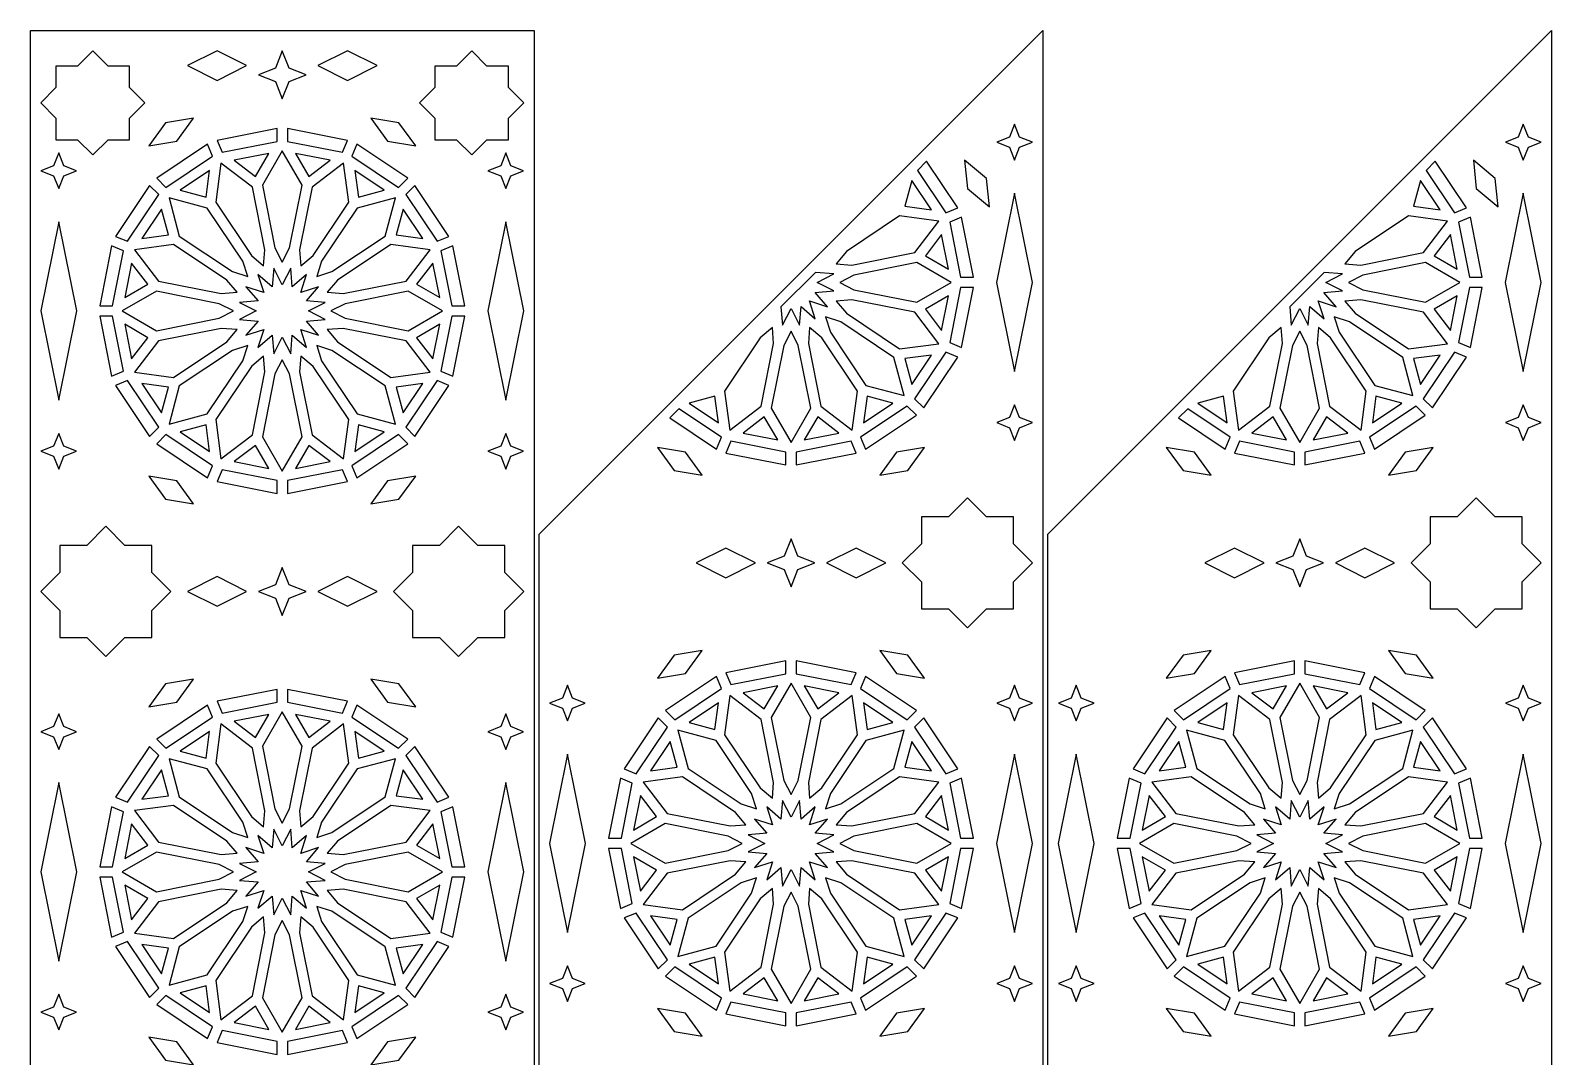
# Model space of a CAD drawing. Header units: millimetres. Extents: x 5 to 3793, y 27 to 2435.
# Drawn here: x 2645 to 3793, y 1661 to 2435 of the extents above; entities that cross this region are included whole.
import ezdxf

# ---------------------------------------------------------------- set-up
doc = ezdxf.new("R2010")
doc.units = ezdxf.units.MM
doc.layers.add('CUT', color=1, linetype='CONTINUOUS')

msp = doc.modelspace()

# ---------------------------------------------------------------- linework, layer by layer
at = {"layer": 'CUT'}
for points in [[(3025.16, 2434.99), (3025.16, 741.507), (2645.01, 741.507), (2645.01, 2434.99)], [(3409.16, 2434.99), (3409.16, 763.067), (3029.01, 763.067), (3029.01, 2054.84)], [(3793.16, 2434.99), (3793.16, 763.067), (3413.01, 763.067), (3413.01, 2054.84)], [(2703.592, 2352.533), (2719.867, 2352.533), (2719.867, 2368.808), (2731.376, 2380.317), (2719.867, 2391.825), (2719.867, 2408.1), (2703.592, 2408.1), (2692.083, 2419.609), (2680.575, 2408.1), (2664.3, 2408.1), (2664.3, 2391.825), (2652.791, 2380.317), (2664.3, 2368.808), (2664.3, 2352.533), (2680.575, 2352.533), (2692.083, 2341.024)], [(2763.479, 2408.452), (2785.837, 2397.273), (2808.195, 2408.452), (2785.837, 2419.631)], [(2840.186, 2396.374), (2853.121, 2401.475), (2840.186, 2406.576), (2835.085, 2419.511), (2829.984, 2406.576), (2817.049, 2401.475), (2829.984, 2396.374), (2835.085, 2383.439)], [(2861.975, 2408.452), (2884.333, 2397.273), (2906.691, 2408.452), (2884.333, 2419.631)], [(2989.595, 2352.533), (3005.87, 2352.533), (3005.87, 2368.808), (3017.379, 2380.317), (3005.87, 2391.825), (3005.87, 2408.1), (2989.595, 2408.1), (2978.087, 2419.609), (2966.578, 2408.1), (2950.303, 2408.1), (2950.303, 2391.825), (2938.794, 2380.317), (2950.303, 2368.808), (2950.303, 2352.533), (2966.578, 2352.533), (2978.087, 2341.024)], [(2768.143, 2368.823), (2746.978, 2365.255), (2734.381, 2347.875), (2755.547, 2351.443)], [(2935.789, 2347.875), (2923.192, 2365.255), (2902.027, 2368.823), (2914.623, 2351.443)], [(2831.21, 2361.025), (2785.94, 2352.02), (2789.668, 2343.021), (2831.21, 2351.285)], [(2884.23, 2352.02), (2838.96, 2361.025), (2838.96, 2351.285), (2880.502, 2343.021)], [(3391.616, 2346.831), (3401.281, 2350.642), (3391.616, 2354.454), (3387.805, 2364.118), (3383.994, 2354.454), (3374.329, 2350.642), (3383.994, 2346.831), (3387.805, 2337.166)], [(3775.616, 2346.831), (3785.281, 2350.642), (3775.616, 2354.454), (3771.805, 2364.118), (3767.994, 2354.454), (3758.329, 2350.642), (3767.994, 2346.831), (3771.805, 2337.166)], [(2670.176, 2325.27), (2679.841, 2329.082), (2670.176, 2332.893), (2666.365, 2342.558), (2662.554, 2332.893), (2652.889, 2329.082), (2662.554, 2325.27), (2666.365, 2315.606)], [(2747.29, 2316.524), (2782.508, 2340.055), (2778.78, 2349.055), (2740.403, 2323.411)], [(2840.59, 2270.788), (2850.023, 2318.207), (2835.085, 2344.08), (2820.147, 2318.207), (2829.58, 2270.788), (2835.085, 2260.042)], [(2929.767, 2323.411), (2891.39, 2349.055), (2887.662, 2340.055), (2922.88, 2316.524)], [(3007.616, 2325.27), (3017.281, 2329.082), (3007.616, 2332.893), (3003.805, 2342.558), (2999.994, 2332.893), (2990.329, 2329.082), (2999.994, 2325.27), (3003.805, 2315.606)], [(2821.978, 2269.276), (2812.546, 2316.695), (2788.844, 2334.881), (2784.945, 2305.262), (2811.807, 2265.062), (2821.005, 2257.241)], [(2825.023, 2342.152), (2798.879, 2336.952), (2814.916, 2324.646)], [(2871.291, 2336.952), (2845.147, 2342.152), (2855.254, 2324.646)], [(2858.363, 2265.062), (2885.225, 2305.262), (2881.326, 2334.881), (2857.624, 2316.695), (2848.192, 2269.276), (2849.165, 2257.241)], [(3314.513, 2329.382), (3335.892, 2297.386), (3344.891, 2301.114), (3321.4, 2336.27)], [(3368.793, 2301.911), (3366.642, 2323.267), (3350.14, 2336.992), (3352.291, 2315.636)], [(3698.513, 2329.382), (3719.892, 2297.386), (3728.891, 2301.114), (3705.4, 2336.27)], [(3752.793, 2301.911), (3750.642, 2323.267), (3734.14, 2336.992), (3736.291, 2315.636)], [(2780.287, 2329.25), (2758.122, 2314.441), (2777.648, 2309.209)], [(2889.883, 2329.25), (2892.522, 2309.209), (2912.048, 2314.441)], [(3310.278, 2321.772), (3305.046, 2302.246), (3325.087, 2299.607)], [(3694.278, 2321.772), (3689.046, 2302.246), (3709.087, 2299.607)], [(2718.278, 2275.826), (2741.809, 2311.043), (2734.923, 2317.931), (2709.279, 2279.553)], [(2805.363, 2260.756), (2778.501, 2300.957), (2749.644, 2308.689), (2757.376, 2279.832), (2797.577, 2252.971), (2809.068, 2249.265)], [(2872.593, 2252.971), (2912.794, 2279.832), (2920.526, 2308.689), (2891.669, 2300.957), (2864.807, 2260.756), (2861.102, 2249.265)], [(2960.891, 2279.553), (2935.247, 2317.931), (2928.361, 2311.043), (2951.892, 2275.826)], [(3387.805, 2177.455), (3401.408, 2244.809), (3387.805, 2312.163), (3374.202, 2244.809)], [(3771.805, 2177.455), (3785.408, 2244.809), (3771.805, 2312.163), (3758.202, 2244.809)], [(2743.892, 2300.211), (2729.083, 2278.047), (2749.124, 2280.685)], [(2926.278, 2300.211), (2921.046, 2280.685), (2941.087, 2278.047)], [(2666.365, 2155.894), (2679.968, 2223.248), (2666.365, 2290.603), (2652.762, 2223.248)], [(3003.805, 2155.894), (3017.408, 2223.248), (3003.805, 2290.603), (2990.202, 2223.248)], [(3265.113, 2257.916), (3312.532, 2267.348), (3330.718, 2291.05), (3301.099, 2294.949), (3260.898, 2268.087), (3253.078, 2258.889)], [(3356.862, 2248.684), (3347.857, 2293.954), (3338.858, 2290.226), (3347.121, 2248.684)], [(3649.113, 2257.916), (3696.532, 2267.348), (3714.718, 2291.05), (3685.099, 2294.949), (3644.898, 2268.087), (3637.078, 2258.889)], [(3740.862, 2248.684), (3731.857, 2293.954), (3722.858, 2290.226), (3731.121, 2248.684)], [(2793.272, 2246.527), (2753.071, 2273.388), (2723.452, 2269.489), (2741.638, 2245.787), (2789.057, 2236.355), (2801.092, 2237.329)], [(2881.113, 2236.355), (2928.532, 2245.787), (2946.718, 2269.489), (2917.099, 2273.388), (2876.898, 2246.527), (2869.078, 2237.329)], [(3332.788, 2281.015), (3320.483, 2264.978), (3337.988, 2254.871)], [(3716.788, 2281.015), (3704.483, 2264.978), (3721.988, 2254.871)], [(2707.049, 2227.123), (2715.312, 2268.665), (2706.313, 2272.393), (2697.308, 2227.123)], [(2972.862, 2227.123), (2963.857, 2272.393), (2954.858, 2268.665), (2963.121, 2227.123)], [(2721.382, 2259.455), (2716.182, 2233.311), (2733.687, 2243.417)], [(2835.085, 2203.45), (2841.523, 2190.887), (2842.661, 2204.958), (2853.417, 2195.814), (2849.084, 2209.249), (2862.52, 2204.917), (2853.375, 2215.672), (2867.446, 2216.811), (2854.883, 2223.248), (2867.446, 2229.686), (2853.375, 2230.824), (2862.52, 2241.58), (2849.084, 2237.247), (2853.417, 2250.683), (2842.661, 2241.539), (2841.523, 2255.61), (2835.085, 2243.046), (2828.647, 2255.61), (2827.509, 2241.539), (2816.753, 2250.683), (2821.086, 2237.247), (2807.65, 2241.58), (2816.795, 2230.824), (2802.724, 2229.686), (2815.287, 2223.248), (2802.724, 2216.811), (2816.795, 2215.672), (2807.65, 2204.917), (2821.086, 2209.249), (2816.753, 2195.814), (2827.509, 2204.958), (2828.647, 2190.887)], [(2948.788, 2259.455), (2936.483, 2243.417), (2953.988, 2233.311)], [(3211.524, 2226.338), (3212.647, 2212.448), (3219.085, 2225.011), (3225.523, 2212.448), (3226.661, 2226.519), (3237.417, 2217.374), (3233.084, 2230.81), (3246.52, 2226.477), (3237.375, 2237.233), (3251.446, 2238.371), (3238.883, 2244.809), (3251.446, 2251.246), (3237.556, 2252.37)], [(3266.624, 2239.303), (3314.044, 2229.871), (3339.916, 2244.809), (3314.044, 2259.747), (3266.624, 2250.314), (3255.878, 2244.809)], [(3595.524, 2226.338), (3596.647, 2212.448), (3603.085, 2225.011), (3609.523, 2212.448), (3610.661, 2226.519), (3621.417, 2217.374), (3617.084, 2230.81), (3630.52, 2226.477), (3621.375, 2237.233), (3635.446, 2238.371), (3622.883, 2244.809), (3635.446, 2251.246), (3621.556, 2252.37)], [(3650.624, 2239.303), (3698.044, 2229.871), (3723.916, 2244.809), (3698.044, 2259.747), (3650.624, 2250.314), (3639.878, 2244.809)], [(3347.857, 2195.664), (3356.862, 2240.934), (3347.121, 2240.934), (3338.858, 2199.392)], [(3731.857, 2195.664), (3740.862, 2240.934), (3731.121, 2240.934), (3722.858, 2199.392)], [(2787.546, 2228.753), (2740.126, 2238.186), (2714.254, 2223.248), (2740.126, 2208.311), (2787.546, 2217.744), (2798.292, 2223.248)], [(2882.624, 2217.744), (2930.044, 2208.311), (2955.916, 2223.248), (2930.044, 2238.186), (2882.624, 2228.753), (2871.878, 2223.248)], [(3260.898, 2221.53), (3301.099, 2194.669), (3330.718, 2198.568), (3312.532, 2222.27), (3265.113, 2231.702), (3253.078, 2230.729)], [(3337.988, 2234.747), (3320.483, 2224.64), (3332.788, 2208.603)], [(3644.898, 2221.53), (3685.099, 2194.669), (3714.718, 2198.568), (3696.532, 2222.27), (3649.113, 2231.702), (3637.078, 2230.729)], [(3721.988, 2234.747), (3704.483, 2224.64), (3716.788, 2208.603)], [(2715.312, 2177.831), (2707.049, 2219.373), (2697.308, 2219.373), (2706.313, 2174.103)], [(2963.857, 2174.103), (2972.862, 2219.373), (2963.121, 2219.373), (2954.858, 2177.831)], [(3248.807, 2207.301), (3275.669, 2167.1), (3304.526, 2159.368), (3296.794, 2188.225), (3256.593, 2215.087), (3245.102, 2218.792)], [(3632.807, 2207.301), (3659.669, 2167.1), (3688.526, 2159.368), (3680.794, 2188.225), (3640.593, 2215.087), (3629.102, 2218.792)], [(2721.382, 2187.042), (2733.687, 2203.079), (2716.182, 2213.186)], [(2801.092, 2209.168), (2789.057, 2210.142), (2741.638, 2200.71), (2723.452, 2177.008), (2753.071, 2173.109), (2793.272, 2199.97)], [(2876.898, 2199.97), (2917.099, 2173.109), (2946.718, 2177.008), (2928.532, 2200.71), (2881.113, 2210.142), (2869.078, 2209.168)], [(2953.988, 2213.186), (2936.483, 2203.079), (2948.788, 2187.042)], [(3195.807, 2202.996), (3168.945, 2162.795), (3172.844, 2133.176), (3196.546, 2151.362), (3205.978, 2198.781), (3205.005, 2210.816)], [(3213.58, 2197.27), (3204.147, 2149.85), (3219.085, 2123.978), (3234.023, 2149.85), (3224.59, 2197.27), (3219.085, 2208.015)], [(3232.192, 2198.781), (3241.624, 2151.362), (3265.326, 2133.176), (3269.225, 2162.795), (3242.363, 2202.996), (3233.165, 2210.816)], [(3579.807, 2202.996), (3552.945, 2162.795), (3556.844, 2133.176), (3580.546, 2151.362), (3589.978, 2198.781), (3589.005, 2210.816)], [(3597.58, 2197.27), (3588.147, 2149.85), (3603.085, 2123.978), (3618.023, 2149.85), (3608.59, 2197.27), (3603.085, 2208.015)], [(3616.192, 2198.781), (3625.624, 2151.362), (3649.326, 2133.176), (3653.225, 2162.795), (3626.363, 2202.996), (3617.165, 2210.816)], [(2797.577, 2193.526), (2757.376, 2166.664), (2749.644, 2137.808), (2778.501, 2145.54), (2805.363, 2185.74), (2809.068, 2197.231)], [(2864.807, 2185.74), (2891.669, 2145.54), (2920.526, 2137.808), (2912.794, 2166.664), (2872.593, 2193.526), (2861.102, 2197.231)], [(2811.807, 2181.435), (2784.945, 2141.234), (2788.844, 2111.615), (2812.546, 2129.801), (2821.978, 2177.221), (2821.005, 2189.255)], [(2829.58, 2175.709), (2820.147, 2128.29), (2835.085, 2102.417), (2850.023, 2128.29), (2840.59, 2175.709), (2835.085, 2186.455)], [(2848.192, 2177.221), (2857.624, 2129.801), (2881.326, 2111.615), (2885.225, 2141.234), (2858.363, 2181.435), (2849.165, 2189.255)], [(3325.087, 2190.011), (3305.046, 2187.372), (3310.278, 2167.846)], [(3335.892, 2192.232), (3312.361, 2157.013), (3319.247, 2150.127), (3344.891, 2188.504)], [(3709.087, 2190.011), (3689.046, 2187.372), (3694.278, 2167.846)], [(3719.892, 2192.232), (3696.361, 2157.013), (3703.247, 2150.127), (3728.891, 2188.504)], [(2741.809, 2135.454), (2718.278, 2170.671), (2709.279, 2166.944), (2734.923, 2128.566)], [(2951.892, 2170.671), (2928.361, 2135.454), (2935.247, 2128.566), (2960.891, 2166.944)], [(2743.892, 2146.286), (2749.124, 2165.812), (2729.083, 2168.45)], [(2941.087, 2168.45), (2921.046, 2165.812), (2926.278, 2146.286)], [(3164.287, 2138.807), (3161.648, 2158.848), (3142.122, 2153.616)], [(3296.048, 2153.616), (3276.522, 2158.848), (3273.883, 2138.807)], [(3548.287, 2138.807), (3545.648, 2158.848), (3526.122, 2153.616)], [(3680.048, 2153.616), (3660.522, 2158.848), (3657.883, 2138.807)], [(3127.624, 2142.494), (3162.78, 2119.003), (3166.508, 2128.002), (3134.512, 2149.381)], [(3306.88, 2151.533), (3271.662, 2128.002), (3275.39, 2119.003), (3313.767, 2144.647)], [(3391.616, 2135.164), (3401.281, 2138.976), (3391.616, 2142.787), (3387.805, 2152.451), (3383.994, 2142.787), (3374.329, 2138.976), (3383.994, 2135.164), (3387.805, 2125.5)], [(3511.624, 2142.494), (3546.78, 2119.003), (3550.508, 2128.002), (3518.512, 2149.381)], [(3690.88, 2151.533), (3655.662, 2128.002), (3659.39, 2119.003), (3697.767, 2144.647)], [(3775.616, 2135.164), (3785.281, 2138.976), (3775.616, 2142.787), (3771.805, 2152.451), (3767.994, 2142.787), (3758.329, 2138.976), (3767.994, 2135.164), (3771.805, 2125.5)], [(2780.287, 2117.246), (2777.648, 2137.287), (2758.122, 2132.056)], [(2912.048, 2132.056), (2892.522, 2137.287), (2889.883, 2117.246)], [(3209.023, 2125.906), (3198.916, 2143.411), (3182.879, 2131.106)], [(3255.291, 2131.106), (3239.254, 2143.411), (3229.147, 2125.906)], [(3593.023, 2125.906), (3582.916, 2143.411), (3566.879, 2131.106)], [(3639.291, 2131.106), (3623.254, 2143.411), (3613.147, 2125.906)], [(2670.176, 2113.604), (2679.841, 2117.415), (2670.176, 2121.226), (2666.365, 2130.891), (2662.554, 2121.226), (2652.889, 2117.415), (2662.554, 2113.604), (2666.365, 2103.939)], [(2782.508, 2106.442), (2747.29, 2129.973), (2740.403, 2123.086), (2778.78, 2097.442)], [(2922.88, 2129.973), (2887.662, 2106.442), (2891.39, 2097.442), (2929.767, 2123.086)], [(3007.616, 2113.604), (3017.281, 2117.415), (3007.616, 2121.226), (3003.805, 2130.891), (2999.994, 2121.226), (2990.329, 2117.415), (2999.994, 2113.604), (3003.805, 2103.939)], [(3215.21, 2116.773), (3173.668, 2125.036), (3169.94, 2116.037), (3215.21, 2107.032)], [(3264.502, 2125.036), (3222.96, 2116.773), (3222.96, 2107.032), (3268.23, 2116.037)], [(3599.21, 2116.773), (3557.668, 2125.036), (3553.94, 2116.037), (3599.21, 2107.032)], [(3648.502, 2125.036), (3606.96, 2116.773), (3606.96, 2107.032), (3652.23, 2116.037)], [(2825.023, 2104.345), (2814.916, 2121.851), (2798.879, 2109.545)], [(2871.291, 2109.545), (2855.254, 2121.851), (2845.147, 2104.345)], [(3118.381, 2120.182), (3130.978, 2102.803), (3152.143, 2099.234), (3139.547, 2116.614)], [(3286.027, 2099.234), (3307.192, 2102.803), (3319.789, 2120.182), (3298.623, 2116.614)], [(3502.381, 2120.182), (3514.978, 2102.803), (3536.143, 2099.234), (3523.547, 2116.614)], [(3670.027, 2099.234), (3691.192, 2102.803), (3703.789, 2120.182), (3682.623, 2116.614)], [(2831.21, 2095.212), (2789.668, 2103.475), (2785.94, 2094.477), (2831.21, 2085.471)], [(2880.502, 2103.475), (2838.96, 2095.212), (2838.96, 2085.471), (2884.23, 2094.477)], [(2734.381, 2098.622), (2746.978, 2081.242), (2768.143, 2077.674), (2755.547, 2095.053)], [(2902.027, 2077.674), (2923.192, 2081.242), (2935.789, 2098.622), (2914.623, 2095.053)], [(3366.63, 1998.394), (3386.986, 1998.394), (3386.986, 2018.749), (3401.379, 2033.142), (3386.986, 2047.536), (3386.986, 2067.891), (3366.63, 2067.891), (3352.237, 2082.284), (3337.844, 2067.891), (3317.488, 2067.891), (3317.488, 2047.536), (3303.095, 2033.142), (3317.488, 2018.749), (3317.488, 1998.394), (3337.844, 1998.394), (3352.237, 1984)], [(3750.63, 1998.394), (3770.986, 1998.394), (3770.986, 2018.749), (3785.379, 2033.142), (3770.986, 2047.536), (3770.986, 2067.891), (3750.63, 2067.891), (3736.237, 2082.284), (3721.844, 2067.891), (3701.488, 2067.891), (3701.488, 2047.536), (3687.095, 2033.142), (3701.488, 2018.749), (3701.488, 1998.394), (3721.844, 1998.394), (3736.237, 1984)], [(2716.326, 1976.833), (2736.682, 1976.833), (2736.682, 1997.188), (2751.075, 2011.582), (2736.682, 2025.975), (2736.682, 2046.33), (2716.326, 2046.33), (2701.933, 2060.724), (2687.54, 2046.33), (2667.184, 2046.33), (2667.184, 2025.975), (2652.791, 2011.582), (2667.184, 1997.188), (2667.184, 1976.833), (2687.54, 1976.833), (2701.933, 1962.44)], [(2982.63, 1976.833), (3002.986, 1976.833), (3002.986, 1997.188), (3017.379, 2011.582), (3002.986, 2025.975), (3002.986, 2046.33), (2982.63, 2046.33), (2968.237, 2060.724), (2953.844, 2046.33), (2933.488, 2046.33), (2933.488, 2025.975), (2919.095, 2011.582), (2933.488, 1997.188), (2933.488, 1976.833), (2953.844, 1976.833), (2968.237, 1962.44)], [(3147.479, 2033.142), (3169.837, 2021.963), (3192.195, 2033.142), (3169.837, 2044.322)], [(3224.186, 2028.041), (3237.121, 2033.142), (3224.186, 2038.243), (3219.085, 2051.178), (3213.984, 2038.243), (3201.049, 2033.142), (3213.984, 2028.041), (3219.085, 2015.106)], [(3245.975, 2033.142), (3268.333, 2021.963), (3290.691, 2033.142), (3268.333, 2044.322)], [(3531.479, 2033.142), (3553.837, 2021.963), (3576.195, 2033.142), (3553.837, 2044.322)], [(3608.186, 2028.041), (3621.121, 2033.142), (3608.186, 2038.243), (3603.085, 2051.178), (3597.984, 2038.243), (3585.049, 2033.142), (3597.984, 2028.041), (3603.085, 2015.106)], [(3629.975, 2033.142), (3652.333, 2021.963), (3674.691, 2033.142), (3652.333, 2044.322)], [(2763.479, 2011.582), (2785.837, 2000.402), (2808.195, 2011.582), (2785.837, 2022.761)], [(2840.186, 2006.481), (2853.121, 2011.582), (2840.186, 2016.683), (2835.085, 2029.618), (2829.984, 2016.683), (2817.049, 2011.582), (2829.984, 2006.481), (2835.085, 1993.546)], [(2861.975, 2011.582), (2884.333, 2000.402), (2906.691, 2011.582), (2884.333, 2022.761)], [(3152.143, 1967.05), (3130.978, 1963.482), (3118.381, 1946.102), (3139.547, 1949.671)], [(3319.789, 1946.102), (3307.192, 1963.482), (3286.027, 1967.05), (3298.623, 1949.671)], [(3536.143, 1967.05), (3514.978, 1963.482), (3502.381, 1946.102), (3523.547, 1949.671)], [(3703.789, 1946.102), (3691.192, 1963.482), (3670.027, 1967.05), (3682.623, 1949.671)], [(3215.21, 1959.253), (3169.94, 1950.247), (3173.668, 1941.249), (3215.21, 1949.511)], [(3268.23, 1950.247), (3222.96, 1959.253), (3222.96, 1949.511), (3264.502, 1941.249)], [(3599.21, 1959.253), (3553.94, 1950.247), (3557.668, 1941.249), (3599.21, 1949.511)], [(3652.23, 1950.247), (3606.96, 1959.253), (3606.96, 1949.511), (3648.502, 1941.249)], [(2768.143, 1945.49), (2746.978, 1941.921), (2734.381, 1924.542), (2755.547, 1928.11)], [(2935.789, 1924.542), (2923.192, 1941.921), (2902.027, 1945.49), (2914.623, 1928.11)], [(3054.176, 1923.498), (3063.841, 1927.309), (3054.176, 1931.12), (3050.365, 1940.784), (3046.554, 1931.12), (3036.889, 1927.309), (3046.554, 1923.498), (3050.365, 1913.833)], [(3131.29, 1914.75), (3166.508, 1938.282), (3162.78, 1947.282), (3124.403, 1921.638)], [(3209.023, 1940.379), (3182.879, 1935.179), (3198.916, 1922.872)], [(3224.59, 1869.015), (3234.023, 1916.434), (3219.085, 1942.307), (3204.147, 1916.434), (3213.58, 1869.015), (3219.085, 1858.269)], [(3255.291, 1935.179), (3229.147, 1940.379), (3239.254, 1922.872)], [(3313.767, 1921.638), (3275.39, 1947.282), (3271.662, 1938.282), (3306.88, 1914.75)], [(3391.616, 1923.498), (3401.281, 1927.309), (3391.616, 1931.12), (3387.805, 1940.784), (3383.994, 1931.12), (3374.329, 1927.309), (3383.994, 1923.498), (3387.805, 1913.833)], [(3438.176, 1923.498), (3447.841, 1927.309), (3438.176, 1931.12), (3434.365, 1940.784), (3430.554, 1931.12), (3420.889, 1927.309), (3430.554, 1923.498), (3434.365, 1913.833)], [(3515.29, 1914.75), (3550.508, 1938.282), (3546.78, 1947.282), (3508.403, 1921.638)], [(3593.023, 1940.379), (3566.879, 1935.179), (3582.916, 1922.872)], [(3608.59, 1869.015), (3618.023, 1916.434), (3603.085, 1942.307), (3588.147, 1916.434), (3597.58, 1869.015), (3603.085, 1858.269)], [(3639.291, 1935.179), (3613.147, 1940.379), (3623.254, 1922.872)], [(3697.767, 1921.638), (3659.39, 1947.282), (3655.662, 1938.282), (3690.88, 1914.75)], [(3775.616, 1923.498), (3785.281, 1927.309), (3775.616, 1931.12), (3771.805, 1940.784), (3767.994, 1931.12), (3758.329, 1927.309), (3767.994, 1923.498), (3771.805, 1913.833)], [(2831.21, 1937.692), (2785.94, 1928.687), (2789.668, 1919.688), (2831.21, 1927.951)], [(2884.23, 1928.687), (2838.96, 1937.692), (2838.96, 1927.951), (2880.502, 1919.688)], [(3205.978, 1867.503), (3196.546, 1914.923), (3172.844, 1933.109), (3168.945, 1903.49), (3195.807, 1863.289), (3205.005, 1855.469)], [(3242.363, 1863.289), (3269.225, 1903.49), (3265.326, 1933.109), (3241.624, 1914.923), (3232.192, 1867.503), (3233.165, 1855.469)], [(3589.978, 1867.503), (3580.546, 1914.923), (3556.844, 1933.109), (3552.945, 1903.49), (3579.807, 1863.289), (3589.005, 1855.469)], [(3626.363, 1863.289), (3653.225, 1903.49), (3649.326, 1933.109), (3625.624, 1914.923), (3616.192, 1867.503), (3617.165, 1855.469)], [(2670.176, 1901.937), (2679.841, 1905.748), (2670.176, 1909.56), (2666.365, 1919.224), (2662.554, 1909.56), (2652.889, 1905.748), (2662.554, 1901.937), (2666.365, 1892.272)], [(2747.29, 1893.191), (2782.508, 1916.722), (2778.78, 1925.721), (2740.403, 1900.077)], [(2825.023, 1918.818), (2798.879, 1913.618), (2814.916, 1901.313)], [(2840.59, 1847.454), (2850.023, 1894.874), (2835.085, 1920.746), (2820.147, 1894.874), (2829.58, 1847.454), (2835.085, 1836.708)], [(2871.291, 1913.618), (2845.147, 1918.818), (2855.254, 1901.313)], [(2929.767, 1900.077), (2891.39, 1925.721), (2887.662, 1916.722), (2922.88, 1893.191)], [(3007.616, 1901.937), (3017.281, 1905.748), (3007.616, 1909.56), (3003.805, 1919.224), (2999.994, 1909.56), (2990.329, 1905.748), (2999.994, 1901.937), (3003.805, 1892.272)], [(3164.287, 1927.478), (3142.122, 1912.668), (3161.648, 1907.437)], [(3273.883, 1927.478), (3276.522, 1907.437), (3296.048, 1912.668)], [(3548.287, 1927.478), (3526.122, 1912.668), (3545.648, 1907.437)], [(3657.883, 1927.478), (3660.522, 1907.437), (3680.048, 1912.668)], [(2821.978, 1845.943), (2812.546, 1893.362), (2788.844, 1911.548), (2784.945, 1881.929), (2811.807, 1841.728), (2821.005, 1833.908)], [(2858.363, 1841.728), (2885.225, 1881.929), (2881.326, 1911.548), (2857.624, 1893.362), (2848.192, 1845.943), (2849.165, 1833.908)], [(3102.278, 1874.053), (3125.809, 1909.27), (3118.923, 1916.158), (3093.279, 1877.78)], [(3189.363, 1858.984), (3162.501, 1899.184), (3133.644, 1906.916), (3141.376, 1878.06), (3181.577, 1851.198), (3193.068, 1847.493)], [(3256.593, 1851.198), (3296.794, 1878.06), (3304.526, 1906.916), (3275.669, 1899.184), (3248.807, 1858.984), (3245.102, 1847.493)], [(3344.891, 1877.78), (3319.247, 1916.158), (3312.361, 1909.27), (3335.892, 1874.053)], [(3486.278, 1874.053), (3509.809, 1909.27), (3502.923, 1916.158), (3477.279, 1877.78)], [(3573.363, 1858.984), (3546.501, 1899.184), (3517.644, 1906.916), (3525.376, 1878.06), (3565.577, 1851.198), (3577.068, 1847.493)], [(3640.593, 1851.198), (3680.794, 1878.06), (3688.526, 1906.916), (3659.669, 1899.184), (3632.807, 1858.984), (3629.102, 1847.493)], [(3728.891, 1877.78), (3703.247, 1916.158), (3696.361, 1909.27), (3719.892, 1874.053)], [(2718.278, 1852.492), (2741.809, 1887.71), (2734.923, 1894.597), (2709.279, 1856.22)], [(2780.287, 1905.917), (2758.122, 1891.108), (2777.648, 1885.876)], [(2889.883, 1905.917), (2892.522, 1885.876), (2912.048, 1891.108)], [(2960.891, 1856.22), (2935.247, 1894.597), (2928.361, 1887.71), (2951.892, 1852.492)], [(3127.892, 1898.438), (3113.083, 1876.274), (3133.124, 1878.912)], [(3310.278, 1898.438), (3305.046, 1878.912), (3325.087, 1876.274)], [(3511.892, 1898.438), (3497.083, 1876.274), (3517.124, 1878.912)], [(3694.278, 1898.438), (3689.046, 1878.912), (3709.087, 1876.274)], [(2805.363, 1837.423), (2778.501, 1877.624), (2749.644, 1885.356), (2757.376, 1856.499), (2797.577, 1829.637), (2809.068, 1825.932)], [(2872.593, 1829.637), (2912.794, 1856.499), (2920.526, 1885.356), (2891.669, 1877.624), (2864.807, 1837.423), (2861.102, 1825.932)], [(3050.365, 1754.121), (3063.968, 1821.476), (3050.365, 1888.83), (3036.762, 1821.476)], [(3387.805, 1754.121), (3401.408, 1821.476), (3387.805, 1888.83), (3374.202, 1821.476)], [(3434.365, 1754.121), (3447.968, 1821.476), (3434.365, 1888.83), (3420.762, 1821.476)], [(3771.805, 1754.121), (3785.408, 1821.476), (3771.805, 1888.83), (3758.202, 1821.476)], [(2743.892, 1876.878), (2729.083, 1854.713), (2749.124, 1857.352)], [(2926.278, 1876.878), (2921.046, 1857.352), (2941.087, 1854.713)], [(3177.272, 1844.754), (3137.071, 1871.615), (3107.452, 1867.716), (3125.638, 1844.014), (3173.057, 1834.582), (3185.092, 1835.556)], [(3265.113, 1834.582), (3312.532, 1844.014), (3330.718, 1867.716), (3301.099, 1871.615), (3260.898, 1844.754), (3253.078, 1835.556)], [(3561.272, 1844.754), (3521.071, 1871.615), (3491.452, 1867.716), (3509.638, 1844.014), (3557.057, 1834.582), (3569.092, 1835.556)], [(3649.113, 1834.582), (3696.532, 1844.014), (3714.718, 1867.716), (3685.099, 1871.615), (3644.898, 1844.754), (3637.078, 1835.556)], [(2666.365, 1732.561), (2679.968, 1799.915), (2666.365, 1867.269), (2652.762, 1799.915)], [(3003.805, 1732.561), (3017.408, 1799.915), (3003.805, 1867.269), (2990.202, 1799.915)], [(3091.049, 1825.351), (3099.312, 1866.893), (3090.313, 1870.621), (3081.308, 1825.351)], [(3356.862, 1825.351), (3347.857, 1870.621), (3338.858, 1866.893), (3347.121, 1825.351)], [(3475.049, 1825.351), (3483.312, 1866.893), (3474.313, 1870.621), (3465.308, 1825.351)], [(3740.862, 1825.351), (3731.857, 1870.621), (3722.858, 1866.893), (3731.121, 1825.351)], [(2707.049, 1803.79), (2715.312, 1845.332), (2706.313, 1849.06), (2697.308, 1803.79)], [(2793.272, 1823.193), (2753.071, 1850.055), (2723.452, 1846.156), (2741.638, 1822.454), (2789.057, 1813.022), (2801.092, 1813.995)], [(2881.113, 1813.022), (2928.532, 1822.454), (2946.718, 1846.156), (2917.099, 1850.055), (2876.898, 1823.193), (2869.078, 1813.995)], [(2972.862, 1803.79), (2963.857, 1849.06), (2954.858, 1845.332), (2963.121, 1803.79)], [(3105.382, 1857.682), (3100.182, 1831.538), (3117.687, 1841.645)], [(3219.085, 1801.678), (3225.523, 1789.114), (3226.661, 1803.185), (3237.417, 1794.041), (3233.084, 1807.477), (3246.52, 1803.144), (3237.375, 1813.9), (3251.446, 1815.038), (3238.883, 1821.476), (3251.446, 1827.912), (3237.375, 1829.052), (3246.52, 1839.807), (3233.084, 1835.475), (3237.417, 1848.91), (3226.661, 1839.766), (3225.523, 1853.837), (3219.085, 1841.273), (3212.647, 1853.837), (3211.509, 1839.766), (3200.753, 1848.91), (3205.086, 1835.475), (3191.65, 1839.807), (3200.795, 1829.052), (3186.724, 1827.912), (3199.287, 1821.476), (3186.724, 1815.038), (3200.795, 1813.9), (3191.65, 1803.144), (3205.086, 1807.477), (3200.753, 1794.041), (3211.509, 1803.185), (3212.647, 1789.114)], [(3332.788, 1857.682), (3320.483, 1841.645), (3337.988, 1831.538)], [(3489.382, 1857.682), (3484.182, 1831.538), (3501.687, 1841.645)], [(3603.085, 1801.678), (3609.523, 1789.114), (3610.661, 1803.185), (3621.417, 1794.041), (3617.084, 1807.477), (3630.52, 1803.144), (3621.375, 1813.9), (3635.446, 1815.038), (3622.883, 1821.476), (3635.446, 1827.912), (3621.375, 1829.052), (3630.52, 1839.807), (3617.084, 1835.475), (3621.417, 1848.91), (3610.661, 1839.766), (3609.523, 1853.837), (3603.085, 1841.273), (3596.647, 1853.837), (3595.509, 1839.766), (3584.753, 1848.91), (3589.086, 1835.475), (3575.65, 1839.807), (3584.795, 1829.052), (3570.724, 1827.912), (3583.287, 1821.476), (3570.724, 1815.038), (3584.795, 1813.9), (3575.65, 1803.144), (3589.086, 1807.477), (3584.753, 1794.041), (3595.509, 1803.185), (3596.647, 1789.114)], [(3716.788, 1857.682), (3704.483, 1841.645), (3721.988, 1831.538)], [(2721.382, 1836.121), (2716.182, 1809.977), (2733.687, 1820.084)], [(2835.085, 1780.117), (2841.523, 1767.554), (2842.661, 1781.625), (2853.417, 1772.48), (2849.084, 1785.916), (2862.52, 1781.583), (2853.375, 1792.339), (2867.446, 1793.477), (2854.883, 1799.915), (2867.446, 1806.353), (2853.375, 1807.491), (2862.52, 1818.247), (2849.084, 1813.914), (2853.417, 1827.35), (2842.661, 1818.205), (2841.523, 1832.276), (2835.085, 1819.713), (2828.647, 1832.276), (2827.509, 1818.205), (2816.753, 1827.35), (2821.086, 1813.914), (2807.65, 1818.247), (2816.795, 1807.491), (2802.724, 1806.353), (2815.287, 1799.915), (2802.724, 1793.477), (2816.795, 1792.339), (2807.65, 1781.583), (2821.086, 1785.916), (2816.753, 1772.48), (2827.509, 1781.625), (2828.647, 1767.554)], [(2948.788, 1836.121), (2936.483, 1820.084), (2953.988, 1809.977)], [(3171.546, 1826.98), (3124.126, 1836.413), (3098.254, 1821.476), (3124.126, 1806.538), (3171.546, 1815.97), (3182.292, 1821.476)], [(3266.624, 1815.97), (3314.044, 1806.538), (3339.916, 1821.476), (3314.044, 1836.413), (3266.624, 1826.98), (3255.878, 1821.476)], [(3555.546, 1826.98), (3508.126, 1836.413), (3482.254, 1821.476), (3508.126, 1806.538), (3555.546, 1815.97), (3566.292, 1821.476)], [(3650.624, 1815.97), (3698.044, 1806.538), (3723.916, 1821.476), (3698.044, 1836.413), (3650.624, 1826.98), (3639.878, 1821.476)], [(2787.546, 1805.42), (2740.126, 1814.853), (2714.254, 1799.915), (2740.126, 1784.977), (2787.546, 1794.41), (2798.292, 1799.915)], [(2882.624, 1794.41), (2930.044, 1784.977), (2955.916, 1799.915), (2930.044, 1814.853), (2882.624, 1805.42), (2871.878, 1799.915)], [(3099.312, 1776.059), (3091.049, 1817.601), (3081.308, 1817.601), (3090.313, 1772.331)], [(3347.857, 1772.331), (3356.862, 1817.601), (3347.121, 1817.601), (3338.858, 1776.059)], [(3483.312, 1776.059), (3475.049, 1817.601), (3465.308, 1817.601), (3474.313, 1772.331)], [(3731.857, 1772.331), (3740.862, 1817.601), (3731.121, 1817.601), (3722.858, 1776.059)], [(3105.382, 1785.269), (3117.687, 1801.307), (3100.182, 1811.413)], [(3185.092, 1807.395), (3173.057, 1808.369), (3125.638, 1798.937), (3107.452, 1775.235), (3137.071, 1771.336), (3177.272, 1798.196)], [(3260.898, 1798.196), (3301.099, 1771.336), (3330.718, 1775.235), (3312.532, 1798.937), (3265.113, 1808.369), (3253.078, 1807.395)], [(3337.988, 1811.413), (3320.483, 1801.307), (3332.788, 1785.269)], [(3489.382, 1785.269), (3501.687, 1801.307), (3484.182, 1811.413)], [(3569.092, 1807.395), (3557.057, 1808.369), (3509.638, 1798.937), (3491.452, 1775.235), (3521.071, 1771.336), (3561.272, 1798.196)], [(3644.898, 1798.196), (3685.099, 1771.336), (3714.718, 1775.235), (3696.532, 1798.937), (3649.113, 1808.369), (3637.078, 1807.395)], [(3721.988, 1811.413), (3704.483, 1801.307), (3716.788, 1785.269)], [(2715.312, 1754.498), (2707.049, 1796.04), (2697.308, 1796.04), (2706.313, 1750.77)], [(2963.857, 1750.77), (2972.862, 1796.04), (2963.121, 1796.04), (2954.858, 1754.498)], [(3181.577, 1791.753), (3141.376, 1764.892), (3133.644, 1736.035), (3162.501, 1743.767), (3189.363, 1783.968), (3193.068, 1795.459)], [(3248.807, 1783.968), (3275.669, 1743.767), (3304.526, 1736.035), (3296.794, 1764.892), (3256.593, 1791.753), (3245.102, 1795.459)], [(3565.577, 1791.753), (3525.376, 1764.892), (3517.644, 1736.035), (3546.501, 1743.767), (3573.363, 1783.968), (3577.068, 1795.459)], [(3632.807, 1783.968), (3659.669, 1743.767), (3688.526, 1736.035), (3680.794, 1764.892), (3640.593, 1791.753), (3629.102, 1795.459)], [(2721.382, 1763.709), (2733.687, 1779.746), (2716.182, 1789.853)], [(2801.092, 1785.835), (2789.057, 1786.808), (2741.638, 1777.376), (2723.452, 1753.674), (2753.071, 1749.775), (2793.272, 1776.637)], [(2876.898, 1776.637), (2917.099, 1749.775), (2946.718, 1753.674), (2928.532, 1777.376), (2881.113, 1786.808), (2869.078, 1785.835)], [(2953.988, 1789.853), (2936.483, 1779.746), (2948.788, 1763.709)], [(3195.807, 1779.662), (3168.945, 1739.462), (3172.844, 1709.843), (3196.546, 1728.029), (3205.978, 1775.448), (3205.005, 1787.483)], [(3213.58, 1773.936), (3204.147, 1726.517), (3219.085, 1700.644), (3234.023, 1726.517), (3224.59, 1773.936), (3219.085, 1784.681)], [(3232.192, 1775.448), (3241.624, 1728.029), (3265.326, 1709.843), (3269.225, 1739.462), (3242.363, 1779.662), (3233.165, 1787.483)], [(3579.807, 1779.662), (3552.945, 1739.462), (3556.844, 1709.843), (3580.546, 1728.029), (3589.978, 1775.448), (3589.005, 1787.483)], [(3597.58, 1773.936), (3588.147, 1726.517), (3603.085, 1700.644), (3618.023, 1726.517), (3608.59, 1773.936), (3603.085, 1784.681)], [(3616.192, 1775.448), (3625.624, 1728.029), (3649.326, 1709.843), (3653.225, 1739.462), (3626.363, 1779.662), (3617.165, 1787.483)], [(2797.577, 1770.193), (2757.376, 1743.331), (2749.644, 1714.474), (2778.501, 1722.206), (2805.363, 1762.407), (2809.068, 1773.898)], [(2864.807, 1762.407), (2891.669, 1722.206), (2920.526, 1714.474), (2912.794, 1743.331), (2872.593, 1770.193), (2861.102, 1773.898)], [(3125.809, 1733.68), (3102.278, 1768.898), (3093.279, 1765.171), (3118.923, 1726.793)], [(3335.892, 1768.898), (3312.361, 1733.68), (3319.247, 1726.793), (3344.891, 1765.171)], [(3509.809, 1733.68), (3486.278, 1768.898), (3477.279, 1765.171), (3502.923, 1726.793)], [(3719.892, 1768.898), (3696.361, 1733.68), (3703.247, 1726.793), (3728.891, 1765.171)], [(2811.807, 1758.102), (2784.945, 1717.901), (2788.844, 1688.282), (2812.546, 1706.468), (2821.978, 1753.887), (2821.005, 1765.922)], [(2829.58, 1752.376), (2820.147, 1704.956), (2835.085, 1679.084), (2850.023, 1704.956), (2840.59, 1752.376), (2835.085, 1763.122)], [(2848.192, 1753.887), (2857.624, 1706.468), (2881.326, 1688.282), (2885.225, 1717.901), (2858.363, 1758.102), (2849.165, 1765.922)], [(3127.892, 1744.513), (3133.124, 1764.039), (3113.083, 1766.677)], [(3325.087, 1766.677), (3305.046, 1764.039), (3310.278, 1744.513)], [(3511.892, 1744.513), (3517.124, 1764.039), (3497.083, 1766.677)], [(3709.087, 1766.677), (3689.046, 1764.039), (3694.278, 1744.513)], [(2741.809, 1712.12), (2718.278, 1747.338), (2709.279, 1743.61), (2734.923, 1705.233)], [(2951.892, 1747.338), (2928.361, 1712.12), (2935.247, 1705.233), (2960.891, 1743.61)], [(2743.892, 1722.952), (2749.124, 1742.478), (2729.083, 1745.117)], [(2941.087, 1745.117), (2921.046, 1742.478), (2926.278, 1722.952)], [(3164.287, 1715.474), (3161.648, 1735.515), (3142.122, 1730.283)], [(3296.048, 1730.283), (3276.522, 1735.515), (3273.883, 1715.474)], [(3548.287, 1715.474), (3545.648, 1735.515), (3526.122, 1730.283)], [(3680.048, 1730.283), (3660.522, 1735.515), (3657.883, 1715.474)], [(3054.176, 1711.831), (3063.841, 1715.642), (3054.176, 1719.454), (3050.365, 1729.118), (3046.554, 1719.454), (3036.889, 1715.642), (3046.554, 1711.831), (3050.365, 1702.166)], [(3166.508, 1704.669), (3131.29, 1728.2), (3124.403, 1721.313), (3162.78, 1695.669)], [(3306.88, 1728.2), (3271.662, 1704.669), (3275.39, 1695.669), (3313.767, 1721.313)], [(3391.616, 1711.831), (3401.281, 1715.642), (3391.616, 1719.454), (3387.805, 1729.118), (3383.994, 1719.454), (3374.329, 1715.642), (3383.994, 1711.831), (3387.805, 1702.166)], [(3438.176, 1711.831), (3447.841, 1715.642), (3438.176, 1719.454), (3434.365, 1729.118), (3430.554, 1719.454), (3420.889, 1715.642), (3430.554, 1711.831), (3434.365, 1702.166)], [(3550.508, 1704.669), (3515.29, 1728.2), (3508.403, 1721.313), (3546.78, 1695.669)], [(3690.88, 1728.2), (3655.662, 1704.669), (3659.39, 1695.669), (3697.767, 1721.313)], [(3775.616, 1711.831), (3785.281, 1715.642), (3775.616, 1719.454), (3771.805, 1729.118), (3767.994, 1719.454), (3758.329, 1715.642), (3767.994, 1711.831), (3771.805, 1702.166)], [(2780.287, 1693.913), (2777.648, 1713.954), (2758.122, 1708.722)], [(2912.048, 1708.722), (2892.522, 1713.954), (2889.883, 1693.913)], [(3209.023, 1702.572), (3198.916, 1720.078), (3182.879, 1707.772)], [(3255.291, 1707.772), (3239.254, 1720.078), (3229.147, 1702.572)], [(3593.023, 1702.572), (3582.916, 1720.078), (3566.879, 1707.772)], [(3639.291, 1707.772), (3623.254, 1720.078), (3613.147, 1702.572)], [(2670.176, 1690.27), (2679.841, 1694.082), (2670.176, 1697.893), (2666.365, 1707.558), (2662.554, 1697.893), (2652.889, 1694.082), (2662.554, 1690.27), (2666.365, 1680.606)], [(2782.508, 1683.108), (2747.29, 1706.639), (2740.403, 1699.753), (2778.78, 1674.109)], [(2922.88, 1706.639), (2887.662, 1683.108), (2891.39, 1674.109), (2929.767, 1699.753)], [(3007.616, 1690.27), (3017.281, 1694.082), (3007.616, 1697.893), (3003.805, 1707.558), (2999.994, 1697.893), (2990.329, 1694.082), (2999.994, 1690.27), (3003.805, 1680.606)], [(3215.21, 1693.439), (3173.668, 1701.703), (3169.94, 1692.704), (3215.21, 1683.699)], [(3264.502, 1701.703), (3222.96, 1693.439), (3222.96, 1683.699), (3268.23, 1692.704)], [(3599.21, 1693.439), (3557.668, 1701.703), (3553.94, 1692.704), (3599.21, 1683.699)], [(3648.502, 1701.703), (3606.96, 1693.439), (3606.96, 1683.699), (3652.23, 1692.704)], [(2825.023, 1681.012), (2814.916, 1698.517), (2798.879, 1686.212)], [(2871.291, 1686.212), (2855.254, 1698.517), (2845.147, 1681.012)], [(3118.381, 1696.849), (3130.978, 1679.469), (3152.143, 1675.901), (3139.547, 1693.281)], [(3286.027, 1675.901), (3307.192, 1679.469), (3319.789, 1696.849), (3298.623, 1693.281)], [(3502.381, 1696.849), (3514.978, 1679.469), (3536.143, 1675.901), (3523.547, 1693.281)], [(3670.027, 1675.901), (3691.192, 1679.469), (3703.789, 1696.849), (3682.623, 1693.281)], [(2831.21, 1671.879), (2789.668, 1680.142), (2785.94, 1671.143), (2831.21, 1662.138)], [(2880.502, 1680.142), (2838.96, 1671.879), (2838.96, 1662.138), (2884.23, 1671.143)], [(2734.381, 1675.288), (2746.978, 1657.909), (2768.143, 1654.34), (2755.547, 1671.72)], [(2902.027, 1654.34), (2923.192, 1657.909), (2935.789, 1675.288), (2914.623, 1671.72)]]:
    msp.add_lwpolyline(points, close=True, dxfattribs=at)

doc.saveas('drawing.dxf')
